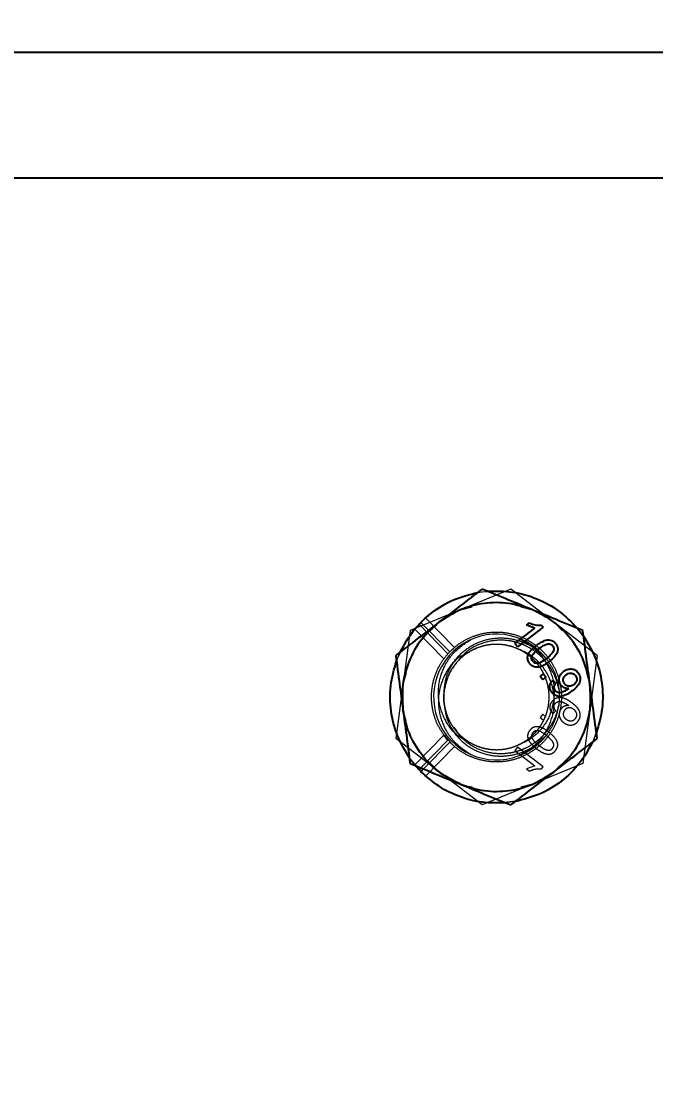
# Model space of a CAD drawing. Header units: millimetres. Extents: x 1293 to 41893, y 1011 to 26911.
# Drawn here: x 12071.7 to 12139, y 6496.1 to 6607.8 of the extents above; entities that cross this region are included whole.
import ezdxf

# ---------------------------------------------------------------- set-up
doc = ezdxf.new("R2010")
doc.units = ezdxf.units.MM
doc.header["$LTSCALE"] = 50
doc.linetypes.add('HIDDEN', pattern=[1.905, 1.27, -0.635])
doc.layers.add('CAPA_1', color=7, linetype='Continuous')
doc.layers.add('MAQUINAS', color=11, linetype='Continuous')
doc.styles.add('SLDTEXTSTYLE0', font='TXT', dxfattribs={"width": 0.75})
doc.dimstyles.new('SLDDIMSTYLE0', dxfattribs={"dimtxt": 100, "dimasz": 100, "dimexe": 0, "dimexo": 0.0625, "dimgap": 25, "dimtad": 2, "dimdec": 0, "dimlfac": 1.5, "dimrnd": 1e-09, "dimzin": 12, "dimdsep": 46, "dimtxsty": 'SLDTEXTSTYLE0', "dimsah": 1, "dimcen": 0.09, "dimadec": 0, "dimazin": 3, "dimtfac": 1, "dimtdec": 0, "dimtofl": 0, "dimtmove": 0, "dimatfit": 3, "dimfxl": 1, "dimfrac": 2, "dimtolj": 1, "dimtzin": 12, "dimarcsym": 0})

# ---------------------------------------------------------------- blocks, each defined once
blk = doc.blocks.new('_D_5')
at = {"layer": 'CAPA_1', "transparency": 16777216}
for p, q in [((11574.4, 7831.18), (17588.06, 7831.18)), ((17538.06, 7831.18), (17538.06, 4708.49)), ((16485.16, 4708.49), (17588.06, 4708.49))]:
    blk.add_line(p, q, dxfattribs=at)
for points in [[(17538.06, 7831.18), (17522.68, 7731.18), (17553.45, 7731.18)], [(17538.06, 4708.49), (17553.45, 4808.49), (17522.68, 4808.49)]]:
    blk.add_solid(points, dxfattribs=at)
at = {"layer": 'CAPA_1', "transparency": 16777216, "insert": (17409.15, 6122.06), "char_height": 100, "attachment_point": 1, "rotation": 90, "style": 'SLDTEXTSTYLE0'}
blk.add_mtext('4684', dxfattribs=at)
blk = doc.blocks.new('_D_15')
at = {"layer": 'CAPA_1', "transparency": 16777216}
for p, q in [((6530.12, 8742.38), (6530.12, 9415.65)), ((16745.16, 6492), (16745.16, 9415.65)), ((6530.12, 9365.65), (16745.16, 9365.65))]:
    blk.add_line(p, q, dxfattribs=at)
for points in [[(6530.12, 9365.65), (6630.12, 9350.26), (6630.12, 9381.03)], [(16745.16, 9365.65), (16645.16, 9381.03), (16645.16, 9350.26)]]:
    blk.add_solid(points, dxfattribs=at)
at = {"layer": 'CAPA_1', "transparency": 16777216, "insert": (11452.92, 9494.55), "char_height": 100, "attachment_point": 1, "style": 'SLDTEXTSTYLE0'}
blk.add_mtext('15323', dxfattribs=at)

msp = doc.modelspace()

# ---------------------------------------------------------------- linework, layer by layer
at = {"layer": 'MAQUINAS', "linetype": 'Continuous', "lineweight": 25}
for p, q in [((12177.0601733, 6604.5102403), (11890.3934895, 6604.5102403)), ((12177.0601733, 6591.1769069), (11730.6958163, 6591.1769069)), ((12124.0137937, 6541.8359953), (12126.1283487, 6543.4636933)), ((12126.995178, 6543.5769087), (12124.2815897, 6541.4880993)), ((12125.2462354, 6543.7819405), (12125.566952, 6544.028815)), ((12126.1283487, 6543.4636933), (12125.2462354, 6543.7819405)), ((12126.8227843, 6543.8008667), (12126.995178, 6543.5769087)), ((12124.2815897, 6541.4880993), (12124.0137937, 6541.8359953)), ((12126.6917544, 6538.3570359), (12127.0396503, 6538.624832)), ((12126.9595505, 6538.00914), (12126.6917544, 6538.3570359)), ((12127.3074464, 6538.276936), (12126.9595505, 6538.00914)), ((12127.0396503, 6538.624832), (12127.3074464, 6538.276936)), ((12128.0490264, 6537.961319), (12128.3516121, 6537.6402027)), ((12129.6611045, 6537.0388996), (12129.7261669, 6537.091579)), ((12113.8618155, 6528.4632985), (12113.4132438, 6528.9697264)), ((12113.8618155, 6528.4632985), (12114.0550973, 6528.6612963)), ((12114.0576472, 6528.260317), (12114.3359889, 6528.5454501))]:
    msp.add_line(p, q, dxfattribs=at)
at = {"layer": 'MAQUINAS', "linetype": 'HIDDEN', "lineweight": 18}
for p, q in [((12123.5848455, 6547.6228082), (12112.9100596, 6543.2202773)), ((12119.5555086, 6547.0998635), (12120.2911571, 6547.2850493)), ((12120.0559846, 6547.2537224), (12121.0948456, 6547.3921073)), ((12120.5128073, 6547.314575), (12121.6355771, 6547.3740415)), ((12132.7349421, 6540.5794379), (12123.5848455, 6547.6228082)), ((12118.2474525, 6545.4215427), (12119.494105, 6545.7535401)), ((12124.6262073, 6545.7535401), (12125.8862248, 6545.4138537)), ((12114.0576472, 6544.0934968), (12114.5463845, 6544.5587791)), ((12114.5463845, 6544.5587791), (12114.9402145, 6544.8483422)), ((12117.6034915, 6541.4270801), (12114.5463845, 6544.5587791)), ((12113.4132438, 6543.3840875), (12116.4923837, 6540.229818)), ((12113.5466405, 6543.4828181), (12113.8618155, 6543.8905154)), ((12113.8618155, 6543.8905154), (12116.9189225, 6540.7588164)), ((12117.1109984, 6540.9656453), (12114.0576472, 6544.0934968)), ((12115.8912281, 6544.0265731), (12115.0495741, 6543.187489)), ((12128.1598938, 6544.101123), (12129.0707382, 6543.187489)), ((12130.4736344, 6543.6157442), (12131.4074953, 6542.400596)), ((12130.650874, 6543.4509781), (12131.2901493, 6542.6204906)), ((12112.9100596, 6543.2202773), (12111.3853702, 6531.774376)), ((12111.6108455, 6540.3326349), (12112.1435609, 6541.3960519)), ((12117.6034915, 6541.4270801), (12117.1109984, 6540.9656453)), ((12117.7159743, 6541.5053336), (12117.6034915, 6541.4270801)), ((12120.0525356, 6541.3876672), (12119.798368, 6541.2563105)), ((12126.2785382, 6541.3170203), (12126.1266479, 6541.4597177)), ((12111.356713, 6539.5061077), (12111.5351753, 6540.1491578)), ((12111.4652668, 6539.9796512), (12111.8648524, 6540.9485237)), ((12132.7349421, 6540.5794379), (12131.2102528, 6529.1335366)), ((12112.483523, 6538.7429581), (12112.1477149, 6537.4973266)), ((12112.483523, 6533.6108558), (12112.1476913, 6534.8719062)), ((12126.9595505, 6534.3446739), (12126.6917544, 6533.996778)), ((12127.3074464, 6534.0768778), (12126.9595505, 6534.3446739)), ((12128.0490264, 6534.3924949), (12128.3516121, 6534.7136112)), ((12128.5054862, 6534.6015685), (12128.6696365, 6535.3104701)), ((12129.6611045, 6535.3149143), (12129.7261669, 6535.2622349)), ((12131.9725974, 6534.8564872), (12131.6367893, 6533.6108558)), ((12126.6917544, 6533.996778), (12127.0396503, 6533.7289819)), ((12113.4132438, 6528.9697264), (12116.4923837, 6532.1239959)), ((12116.46932, 6532.1630695), (12117.2139635, 6531.3004024)), ((12116.9189225, 6531.5949975), (12116.4923837, 6532.1239959)), ((12117.5406818, 6532.961592), (12117.8579768, 6532.5190953)), ((12132.6550455, 6532.3741627), (12132.2554599, 6531.4052902)), ((12132.775231, 6532.8984468), (12132.4239264, 6531.8137698)), ((12120.5354668, 6524.7310057), (12111.3853702, 6531.774376)), ((12114.0550973, 6528.6612963), (12116.9189225, 6531.5949975)), ((12117.1109984, 6531.3881686), (12114.3359889, 6528.5454501)), ((12125.8818148, 6530.7534227), (12126.3274836, 6531.0717542)), ((12127.0782989, 6531.7881501), (12126.1266479, 6530.8940962)), ((12132.3407338, 6531.6120533), (12131.9827316, 6530.9673646)), ((12117.6034915, 6530.9267338), (12114.5463845, 6527.7950348)), ((12124.2815897, 6530.8657145), (12124.0137937, 6530.5178186)), ((12124.0137937, 6530.5178186), (12126.1283487, 6528.8901206)), ((12126.995178, 6528.7769052), (12124.2815897, 6530.8657145)), ((12114.1175213, 6528.2117789), (12112.8098303, 6529.7714247)), ((12113.4132438, 6528.9697264), (12112.830163, 6529.7333233)), ((12115.9604185, 6528.2526908), (12115.0495741, 6529.1663249)), ((12131.2102528, 6529.1335366), (12120.5354668, 6524.7310057)), ((12126.1283487, 6528.8901206), (12125.2462354, 6528.5718734)), ((12126.8227843, 6528.5529472), (12126.995178, 6528.7769052)), ((12125.2462354, 6528.5718734), (12125.566952, 6528.3249989)), ((12125.8728598, 6526.9322711), (12124.6262073, 6526.6002738)), ((12124.1281802, 6525.1197214), (12122.5861383, 6524.9721302)), ((12124.0643277, 6525.1000915), (12123.0254667, 6524.9617065))]:
    msp.add_line(p, q, dxfattribs=at)
msp.add_arc((12122.0601562, 6536.1769069), 6.6666667, 37.587605897, 307.587605897, dxfattribs=at)
at = {"layer": 'MAQUINAS', "linetype": 'Continuous', "lineweight": 25}
for points in [[(12111.8648524, 6540.9485237), (12112.3001784, 6541.7334687), (12113.1708305, 6543.3033588), (12115.136774, 6545.171126), (12117.4453826, 6546.5937343), (12119.185784, 6547.0337264), (12120.0559846, 6547.2537224)], [(12121.0948456, 6547.3921073), (12121.9922909, 6547.4075765), (12123.7871816, 6547.4385147), (12126.3876873, 6546.6698413), (12128.7740065, 6545.3818317), (12130.0252515, 6544.094596), (12130.650874, 6543.4509781)], [(12125.8728598, 6545.4215427), (12125.0404265, 6545.6934749), (12123.37556, 6546.2373392), (12120.7264435, 6546.1891388), (12118.1570846, 6545.5421948), (12116.6926406, 6544.5814803), (12115.9604185, 6544.101123)], [(12131.9725974, 6537.4973266), (12131.7918809, 6538.354201), (12131.430448, 6540.0679499), (12130.064147, 6542.3380519), (12128.2191976, 6544.23971), (12126.6549724, 6545.0275985), (12125.8728598, 6545.4215427)], [(12115.9604185, 6544.101123), (12115.3087017, 6543.5161808), (12114.0052682, 6542.3462963), (12112.7224527, 6540.0279938), (12111.9980432, 6537.4793918), (12112.0978243, 6535.7307888), (12112.1477149, 6534.8564872)], [(12131.2901493, 6542.6204906), (12131.7522687, 6541.8510147), (12132.6765073, 6540.3120629), (12133.3110695, 6537.6756223), (12133.38878, 6534.9650044), (12132.8996237, 6533.2377766), (12132.6550455, 6532.3741627)], [(12112.830163, 6529.7333233), (12112.3680436, 6530.5027992), (12111.443805, 6532.041751), (12110.8092428, 6534.6781916), (12110.7315323, 6537.3888095), (12111.2206886, 6539.1160373), (12111.4652668, 6539.9796512)], [(12128.1598938, 6528.2526908), (12128.8116106, 6528.8376331), (12130.1150441, 6530.0075176), (12131.3978596, 6532.32582), (12132.1222691, 6534.8744221), (12132.022488, 6536.6230251), (12131.9725974, 6537.4973266)], [(12118.2474525, 6526.9322711), (12117.4653399, 6527.3262154), (12115.9011147, 6528.1141039), (12114.0561653, 6530.015762), (12112.6898643, 6532.285864), (12112.3284314, 6533.9996128), (12112.1477149, 6534.8564872)], [(12132.2554599, 6531.4052902), (12131.8201339, 6530.6203452), (12130.9494818, 6529.0504551), (12128.9835383, 6527.1826879), (12126.6749297, 6525.7600796), (12124.9345283, 6525.3200875), (12124.0643277, 6525.1000915)], [(12123.0254667, 6524.9617065), (12122.2012925, 6524.9428551), (12120.5529442, 6524.9051521), (12118.1469945, 6525.5383283), (12115.9042062, 6526.6150857), (12114.6731669, 6527.7119066), (12114.0576472, 6528.260317)], [(12118.2474525, 6526.9322711), (12119.0798858, 6526.660339), (12120.7447523, 6526.1164747), (12123.3938688, 6526.1646751), (12125.9632277, 6526.811619), (12127.4276718, 6527.7723336), (12128.1598938, 6528.2526908)]]:
    msp.add_open_spline(points, degree=3, dxfattribs=at)
for points, knots in [([(12120.5354668, 6547.6228082), (12119.7358052, 6547.0072613), (12118.2348568, 6545.8518926), (12116.6846978, 6544.6586437), (12115.9604185, 6544.101123)], [0, 0, 0, 0, 0.5327709195, 1, 1, 1, 1]), ([(12125.8728598, 6545.4215427), (12125.0278931, 6545.7700267), (12123.2194297, 6546.5158792), (12121.4683769, 6547.2380543), (12120.5354668, 6547.6228082)], [0, 0, 0, 0, 0.4672290805, 1, 1, 1, 1]), ([(12131.2102528, 6543.2202773), (12130.2773427, 6543.6050311), (12128.5262898, 6544.3272062), (12126.7178265, 6545.0730587), (12125.8728598, 6545.4215427)], [0, 0, 0, 0, 0.5327709195, 1, 1, 1, 1]), ([(12115.9604185, 6544.101123), (12115.2361392, 6543.5436024), (12113.6859803, 6542.3503535), (12112.1850319, 6541.1949847), (12111.3853702, 6540.5794379)], [0, 0, 0, 0, 0.46722908045, 1, 1, 1, 1]), ([(12125.566952, 6544.028815), (12125.7678316, 6543.9422677), (12126.1688965, 6543.7694725), (12126.6050735, 6543.790414), (12126.8227843, 6543.8008667)], [0, 0, 0, 0, 0.50086573232, 1, 1, 1, 1]), ([(12126.2893921, 6541.6485375), (12126.446057, 6541.7625139), (12126.7590004, 6541.9901856), (12127.2103581, 6542.1966551), (12127.5978773, 6542.2485662), (12127.8880509, 6542.1992668), (12128.1431118, 6542.0574458), (12128.2704341, 6541.9108164), (12128.3341584, 6541.837429)], [0, 0, 0, 0, 0.2504817087, 0.50034559577, 0.63170490568, 0.75022113881, 0.87498669951, 1, 1, 1, 1]), ([(12131.9725974, 6537.4973266), (12131.8519101, 6538.4033312), (12131.5936056, 6540.3424327), (12131.3435011, 6542.2199765), (12131.2102528, 6543.2202773)], [0, 0, 0, 0, 0.4672290805, 1, 1, 1, 1]), ([(12125.3806951, 6540.5292055), (12125.4253006, 6540.6431323), (12125.5145767, 6540.8711521), (12125.8198774, 6541.2583351), (12126.1015943, 6541.4924632), (12126.2893921, 6541.6485375)], [0, 0, 0, 0, 0.249753552, 0.499871473, 1, 1, 1, 1]), ([(12125.8988868, 6539.9628565), (12125.8619161, 6540.0226013), (12125.7879543, 6540.1421239), (12125.7807206, 6540.3565989), (12125.8285565, 6540.5617749), (12126.064701, 6540.9114773), (12126.3389312, 6541.1281622), (12126.5582753, 6541.3014784)], [0, 0, 0, 0, 0.1246963828, 0.2494616582, 0.3744323466, 0.4996371137, 1, 1, 1, 1]), ([(12126.5582753, 6541.3014784), (12126.7110145, 6541.4126885), (12126.94011, 6541.5794939), (12127.275791, 6541.7603706), (12127.4615971, 6541.7988445), (12127.5543777, 6541.8180562)], [0, 0, 0, 0, 0.5003723119, 0.7505151407, 1, 1, 1, 1]), ([(12128.018123, 6541.6002177), (12128.0556325, 6541.5406584), (12128.1306497, 6541.4215426), (12128.1419219, 6541.2062647), (12128.0903355, 6541.0013955), (12127.858034, 6540.648679), (12127.5822551, 6540.431505), (12127.3616636, 6540.2577906)], [0, 0, 0, 0, 0.1247447425, 0.2494837578, 0.3744708184, 0.4996480989, 1, 1, 1, 1]), ([(12127.5543777, 6541.8180562), (12127.5988745, 6541.8164463), (12127.6878395, 6541.8132276), (12127.8158538, 6541.7718283), (12127.9308984, 6541.701425), (12127.9890446, 6541.6339575), (12128.018123, 6541.6002177)], [0, 0, 0, 0, 0.2501584562, 0.5001555724, 0.7500324303, 1, 1, 1, 1]), ([(12128.3341584, 6541.837429), (12128.3883662, 6541.7567672), (12128.4967372, 6541.5955097), (12128.5705471, 6541.3088636), (12128.5468336, 6541.0141647), (12128.2993032, 6540.4824365), (12127.9263797, 6540.1637353), (12127.6283725, 6539.9090578)], [0, 0, 0, 0, 0.125373348, 0.2506437386, 0.375697515, 0.5011131747, 1, 1, 1, 1]), ([(12111.3853702, 6540.5794379), (12111.5186186, 6539.5791371), (12111.7687231, 6537.7015933), (12112.0270275, 6535.7624918), (12112.1477149, 6534.8564872)], [0, 0, 0, 0, 0.5327709195, 1, 1, 1, 1]), ([(12125.5857805, 6539.7218401), (12125.5067986, 6539.8438028), (12125.3881746, 6540.0269805), (12125.3567586, 6540.2795923), (12125.3606066, 6540.4232119), (12125.373999, 6540.4938747), (12125.3806951, 6540.5292055)], [0, 0, 0, 0, 0.4987953461, 0.7491482596, 0.8745764119, 1, 1, 1, 1]), ([(12127.3616636, 6540.2577906), (12127.1380194, 6540.0898913), (12126.8584191, 6539.8799833), (12126.4598785, 6539.7426537), (12126.2492449, 6539.7473587), (12126.0443667, 6539.810751), (12125.9473662, 6539.9121693), (12125.8988868, 6539.9628565)], [0, 0, 0, 0, 0.5004095025, 0.6256126137, 0.7505796735, 0.875343692, 1, 1, 1, 1]), ([(12127.6283725, 6539.9090578), (12127.4719048, 6539.7950803), (12127.1593471, 6539.5674001), (12126.7119692, 6539.3640692), (12126.3257733, 6539.3102948), (12126.0347712, 6539.3567122), (12125.7763449, 6539.5017297), (12125.6493421, 6539.6484236), (12125.5857805, 6539.7218401)], [0, 0, 0, 0, 0.2504758129, 0.5003473544, 0.6257683408, 0.7501761831, 0.8749696966, 1, 1, 1, 1]), ([(12128.8934808, 6537.4400821), (12128.8546228, 6537.496743), (12128.7769331, 6537.6100264), (12128.7118457, 6537.8064107), (12128.6905838, 6538.0118933), (12128.7145406, 6538.216928), (12128.7787905, 6538.4141052), (12128.9146428, 6538.6547869), (12129.0705308, 6538.7917568), (12129.1741085, 6538.8827647)], [0, 0, 0, 0, 0.1250740585, 0.2500636243, 0.3732612247, 0.5001992382, 0.6242961009, 0.7503685137, 1, 1, 1, 1]), ([(12129.1741085, 6538.8827647), (12129.2953062, 6538.9635006), (12129.4779031, 6539.0851377), (12129.7618646, 6539.1524718), (12129.9807797, 6539.1586482), (12130.1942389, 6539.1195424), (12130.4656377, 6539.0105365), (12130.615114, 6538.8510362), (12130.7150328, 6538.7444167)], [0, 0, 0, 0, 0.2498688585, 0.3764535287, 0.5003476657, 0.6272386366, 0.7508240847, 1, 1, 1, 1]), ([(12127.9302514, 6536.6761198), (12127.8642686, 6536.7764766), (12127.7650491, 6536.9273849), (12127.7143654, 6537.1628949), (12127.7140201, 6537.4014878), (12127.8093249, 6537.6943131), (12127.9690419, 6537.8722234), (12128.0490264, 6537.961319)], [0, 0, 0, 0, 0.2498594906, 0.375718391, 0.500481002, 0.7498462328, 1, 1, 1, 1]), ([(12129.2881813, 6537.575099), (12129.2386372, 6537.6507777), (12129.1644065, 6537.7641652), (12129.1316856, 6537.9424987), (12129.1377781, 6538.0772984), (12129.1729503, 6538.208127), (12129.254756, 6538.3696515), (12129.3561046, 6538.4603788), (12129.4234226, 6538.5206421)], [0, 0, 0, 0, 0.24952054608, 0.37385078373, 0.49988878406, 0.62409559321, 0.75031544223, 1, 1, 1, 1]), ([(12129.4234226, 6538.5206421), (12129.5031726, 6538.5739978), (12129.6624624, 6538.6805687), (12129.9077736, 6538.7180132), (12130.0966841, 6538.6918906), (12130.2776361, 6538.6238009), (12130.3764324, 6538.5199987), (12130.4429328, 6538.4501287)], [0, 0, 0, 0, 0.2502503989, 0.4998417518, 0.6295762977, 0.7506653539, 1, 1, 1, 1]), ([(12130.7150328, 6538.7444167), (12130.7674507, 6538.6654813), (12130.8722706, 6538.5076343), (12130.9417258, 6538.2287519), (12130.9429775, 6537.9436709), (12130.8393013, 6537.5772177), (12130.5520624, 6537.1888917), (12130.2588868, 6536.9528217), (12130.1119214, 6536.8344826)], [0, 0, 0, 0, 0.1250635897, 0.2500895576, 0.3751100052, 0.5001693996, 0.7494409524, 1, 1, 1, 1]), ([(12130.4429328, 6538.4501287), (12130.4919106, 6538.3719861), (12130.5651046, 6538.2552074), (12130.5847888, 6538.0714325), (12130.5673924, 6537.9353892), (12130.5215055, 6537.804918), (12130.4269441, 6537.6471879), (12130.3223776, 6537.5569761), (12130.252903, 6537.497039)], [0, 0, 0, 0, 0.2490168506, 0.3721383925, 0.4993654558, 0.6235619335, 0.7498926933, 1, 1, 1, 1]), ([(12130.1119214, 6536.8344826), (12129.9455622, 6536.7131442), (12129.6134091, 6536.4708797), (12129.1292847, 6536.2635778), (12128.7150281, 6536.2302963), (12128.4099386, 6536.2949343), (12128.1351146, 6536.4433582), (12127.9985583, 6536.5985109), (12127.9302514, 6536.6761198)], [0, 0, 0, 0, 0.2504849429, 0.5001185141, 0.6278991852, 0.7500923696, 0.8749936752, 1, 1, 1, 1]), ([(12128.3516121, 6537.6402027), (12128.3025084, 6537.5818399), (12128.213827, 6537.4764364), (12128.1476144, 6537.3138052), (12128.1393291, 6537.1827233), (12128.1584557, 6537.0805284), (12128.1969857, 6536.9835163), (12128.2371067, 6536.9273028), (12128.257166, 6536.8991979)], [0, 0, 0, 0, 0.2764767993, 0.4993179598, 0.6237184282, 0.7494961879, 0.8747561628, 1, 1, 1, 1]), ([(12128.257166, 6536.8991979), (12128.3013761, 6536.8499506), (12128.3897594, 6536.751497), (12128.5705693, 6536.6629115), (12128.768965, 6536.6322192), (12129.1581364, 6536.719301), (12129.4376499, 6536.8969109), (12129.6611045, 6537.0388996)], [0, 0, 0, 0, 0.1252073258, 0.2503100191, 0.3753386279, 0.5006201474, 1, 1, 1, 1]), ([(12129.7261669, 6537.091579), (12129.6476675, 6537.0885179), (12129.4901756, 6537.0823766), (12129.2618849, 6537.1505329), (12129.0508574, 6537.2628683), (12128.9458614, 6537.381099), (12128.8934808, 6537.4400821)], [0, 0, 0, 0, 0.2489431768, 0.4994502947, 0.7502849385, 1, 1, 1, 1]), ([(12130.252903, 6537.497039), (12130.1771523, 6537.4458975), (12130.0625391, 6537.3685188), (12129.8856986, 6537.3201143), (12129.747981, 6537.3135439), (12129.6141495, 6537.3373017), (12129.4440657, 6537.4072088), (12129.350659, 6537.5078094), (12129.2881813, 6537.575099)], [0, 0, 0, 0, 0.2499764907, 0.3782221671, 0.5003423322, 0.6274524307, 0.7508110927, 1, 1, 1, 1]), ([(12132.7349421, 6531.774376), (12132.6016937, 6532.7746767), (12132.3515892, 6534.6522206), (12132.0932848, 6536.591322), (12131.9725974, 6537.4973266)], [0, 0, 0, 0, 0.5327709195, 1, 1, 1, 1]), ([(12112.1477149, 6534.8564872), (12112.2684022, 6533.9504826), (12112.5267067, 6532.0113812), (12112.7768112, 6530.1338374), (12112.9100596, 6529.1335366)], [0, 0, 0, 0, 0.4672290805, 1, 1, 1, 1]), ([(12128.1598938, 6528.2526908), (12128.8841731, 6528.8102115), (12130.434332, 6530.0034604), (12131.9352804, 6531.1588291), (12132.7349421, 6531.774376)], [0, 0, 0, 0, 0.4672290805, 1, 1, 1, 1]), ([(12112.9100596, 6529.1335366), (12113.8429696, 6528.7487827), (12115.5940225, 6528.0266076), (12117.4024858, 6527.2807551), (12118.2474525, 6526.9322711)], [0, 0, 0, 0, 0.5327709195, 1, 1, 1, 1]), ([(12123.5848455, 6524.7310057), (12124.3845071, 6525.3465525), (12125.8854555, 6526.5019213), (12127.4356145, 6527.6951702), (12128.1598938, 6528.2526908)], [0, 0, 0, 0, 0.5327709195, 1, 1, 1, 1]), ([(12118.2474525, 6526.9322711), (12119.0924192, 6526.5837872), (12120.9008826, 6525.8379346), (12122.6519354, 6525.1157596), (12123.5848455, 6524.7310057)], [0, 0, 0, 0, 0.4672290805, 1, 1, 1, 1])]:
    msp.add_open_spline(points, degree=3, knots=knots, dxfattribs=at)
at = {"layer": 'MAQUINAS', "linetype": 'HIDDEN', "lineweight": 18}
for points in [[(12116.4923837, 6532.1239959), (12116.2528289, 6532.4947189), (12115.7737193, 6533.2361651), (12115.3408668, 6534.4962947), (12115.140224, 6535.8074858), (12115.1977878, 6537.1351161), (12115.5064527, 6538.4267696), (12116.0562141, 6539.6359583), (12116.8265129, 6540.7179901), (12117.7891406, 6541.6331758), (12118.9087001, 6542.3478687), (12120.1440603, 6542.8358124), (12121.4498265, 6543.0790763), (12122.7780193, 6543.0687222), (12124.0798343, 6542.8051303), (12125.3074368, 6542.2979863), (12126.415719, 6541.5659251), (12127.3639574, 6540.635846), (12128.1173091, 6539.5419245), (12128.6480925, 6538.3243564), (12128.9368042, 6537.027881), (12128.9728354, 6535.7001367), (12128.7548623, 6534.3899112), (12128.2908943, 6533.1453485), (12127.5979794, 6532.0121791), (12126.70158, 6531.0320426), (12125.6346281, 6530.240948), (12124.4363513, 6529.6679859), (12123.1506946, 6529.3341271), (12121.8252176, 6529.2519472), (12120.5074359, 6529.4233158), (12119.2502069, 6529.8462283), (12118.0831721, 6530.4891262), (12117.4350563, 6531.0884878), (12117.1109984, 6531.3881686)], [(12127.3429669, 6540.2433987), (12127.5902713, 6539.8815399), (12128.08488, 6539.1578222), (12128.5349127, 6537.915659), (12128.7676961, 6536.6151551), (12128.70218, 6535.7410197), (12128.6694219, 6535.303952)], [(12117.635171, 6532.7707259), (12117.4280232, 6533.0738264), (12117.0137276, 6533.6800274), (12116.6367699, 6534.7204897), (12116.4417849, 6535.8098198), (12116.4966626, 6536.5420144), (12116.5241014, 6536.9081117)]]:
    msp.add_open_spline(points, degree=3, dxfattribs=at)
for points, knots in [([(12119.024746, 6531.4973198), (12118.722743, 6531.6340973), (12117.7684319, 6532.0663061), (12116.652319, 6533.5092402), (12115.8771167, 6535.5032311), (12115.8705883, 6537.6576214), (12116.504103, 6539.4869645), (12117.6355466, 6541.1254414), (12118.7009186, 6541.8368134), (12119.3392819, 6542.2630624)], [0, 0, 0, 0, 0.0746481452, 0.2358835335, 0.3950290843, 0.5552569225, 0.7124808473, 0.8277205942, 1, 1, 1, 1]), ([(12116.5241014, 6536.9081117), (12116.5671563, 6537.2997984), (12116.6522093, 6538.0735573), (12117.1639627, 6539.3899002), (12118.1072975, 6540.7060144), (12119.5679338, 6541.790807), (12121.2351741, 6542.389157), (12123.0012399, 6542.5068803), (12124.7294612, 6542.1199957), (12126.2313846, 6541.3485733), (12126.9967726, 6540.5875973), (12127.3429669, 6540.2433987)], [0, 0, 0, 0, 0.0816770766, 0.1613492894, 0.2910353615, 0.4131480043, 0.5342211749, 0.6547649167, 0.7763458983, 0.8988385446, 1, 1, 1, 1]), ([(12128.6694219, 6537.0498619), (12128.5925961, 6537.3612003), (12128.4389328, 6537.9839248), (12128.0748757, 6538.779903), (12127.6523433, 6539.4803773), (12127.1608332, 6540.1154786), (12126.3752882, 6540.8876145), (12125.5572671, 6541.4211779), (12124.832903, 6541.7447017), (12124.4297352, 6541.8949522), (12123.9879504, 6542.025087), (12123.131661, 6542.2033682), (12121.838081, 6542.240701), (12120.203565, 6541.8079418), (12118.8927027, 6541.0839208), (12118.3288195, 6540.3863267), (12118.1242361, 6540.1332312)], [0, 0, 0, 0, 0.0701338687, 0.1402784667, 0.1906837468, 0.2491929963, 0.3156928506, 0.4313576406, 0.4603993113, 0.4894664319, 0.5255595893, 0.5611771988, 0.6810276078, 0.8044971406, 0.92906925, 1, 1, 1, 1]), ([(12124.4569709, 6542.3978171), (12125.1480773, 6541.9835545), (12126.3367902, 6541.2710169), (12127.5804258, 6539.5254745), (12128.1854941, 6537.8507629), (12128.1696965, 6536.6863022), (12128.1639953, 6536.2660609)], [0, 0, 0, 0, 0.3146952275, 0.5412802635, 0.8344529943, 1, 1, 1, 1]), ([(12117.635171, 6532.7707259), (12117.5445161, 6532.894701), (12117.3098674, 6533.215595), (12116.9563583, 6533.8587088), (12116.6646345, 6534.6471676), (12116.5006213, 6535.4865111), (12116.4612302, 6536.219001), (12116.548004, 6537.4152664), (12116.9371767, 6538.5651195), (12117.6037055, 6539.5667953), (12118.0835171, 6540.1206447), (12118.7082717, 6540.6728903), (12119.5449217, 6541.2029594), (12120.412233, 6541.5373605), (12121.1548839, 6541.696293), (12121.7677004, 6541.765632), (12122.3081693, 6541.7648792), (12122.9133467, 6541.7045687), (12123.5053085, 6541.5873445), (12124.1993342, 6541.3523446), (12124.9038393, 6541.0056028), (12125.5516935, 6540.5600091), (12126.0885366, 6540.0624138), (12126.4883331, 6539.5941513), (12126.8395333, 6539.0883074), (12127.1860939, 6538.4432628), (12127.4357105, 6537.7488952), (12127.577988, 6537.0914335), (12127.6476775, 6536.4883144), (12127.6485606, 6535.9405518), (12127.5957579, 6535.3950832), (12127.5084786, 6534.9125231), (12127.3583624, 6534.384732), (12127.1572122, 6533.8741309), (12126.8264206, 6533.2282758), (12126.2934208, 6532.4801296), (12125.5141838, 6531.746721), (12124.5811464, 6531.1537831), (12123.7226973, 6530.8212225), (12122.9769236, 6530.6594508), (12122.3528928, 6530.5869932), (12121.8143398, 6530.5891099), (12121.4511684, 6530.6252112), (12121.16773, 6530.6613296), (12120.7969077, 6530.7283212), (12120.2691706, 6530.8783082), (12119.7585955, 6531.0792803), (12119.2744382, 6531.3272143), (12118.8392246, 6531.6059465), (12118.4708241, 6531.8925053), (12118.0592786, 6532.2622946), (12117.8045508, 6532.5676693), (12117.635167, 6532.7707312)], [0, 0, 0, 0, 0.0131398728, 0.034010883, 0.0625960395, 0.0847286869, 0.1069973135, 0.1251539249, 0.1873174714, 0.2075880531, 0.228012985, 0.249852921, 0.2787586952, 0.3123410977, 0.3287720612, 0.3436734901, 0.3650660361, 0.3748775797, 0.3957169321, 0.4165568957, 0.4374261348, 0.4627507462, 0.4835698345, 0.4999120676, 0.515365633, 0.5362044591, 0.5624225949, 0.578218587, 0.5937055712, 0.614317844, 0.6249582475, 0.6405918847, 0.6562253341, 0.6718585966, 0.6874916732, 0.718258921, 0.7499669027, 0.7784848212, 0.812430941, 0.8281001098, 0.8437250374, 0.8661306306, 0.8740265064, 0.8749594271, 0.8905899606, 0.9062208619, 0.9218521349, 0.9374837837, 0.9527136339, 0.9660209702, 0.9774053089, 1, 1, 1, 1]), ([(12117.635167, 6532.7707312), (12117.7993002, 6532.57449), (12118.2093684, 6532.0842039), (12118.8067994, 6531.6168407), (12119.3535885, 6531.2873906), (12119.7381787, 6531.0908899), (12120.2269624, 6530.8917498), (12120.5960074, 6530.7841378), (12120.7984392, 6530.7371796), (12120.7987641, 6530.7371043), (12120.799247, 6530.7369923), (12120.8001217, 6530.7367896), (12120.8017235, 6530.7364188), (12120.8047101, 6530.7357285), (12120.8104466, 6530.7344068), (12120.8219769, 6530.7317664), (12120.8466746, 6530.7261817), (12120.9039105, 6530.7135943), (12121.080355, 6530.6773595), (12121.681863, 6530.5812466), (12122.3641515, 6530.5783787), (12123.026391, 6530.6735507), (12123.4065355, 6530.7517939), (12123.8323833, 6530.8742415), (12124.2086569, 6531.0183282), (12124.4370565, 6531.1231004), (12124.665811, 6531.2351828), (12124.9565326, 6531.394618), (12125.355896, 6531.6605646), (12125.7310082, 6531.9597847), (12126.0606924, 6532.2726234), (12126.3817852, 6532.6295657), (12126.7102741, 6533.0647019), (12126.9629871, 6533.4897425), (12127.1029018, 6533.7766367), (12127.2086359, 6534.008212), (12127.3323433, 6534.315891), (12127.4725338, 6534.7749503), (12127.572842, 6535.2443793), (12127.6359516, 6535.7480836), (12127.651714, 6536.251053), (12127.6234451, 6536.7159739), (12127.569266, 6537.1137965), (12127.5110011, 6537.3990438), (12127.4685154, 6537.5677737), (12127.4123256, 6537.7787834), (12127.314132, 6538.0886386), (12127.1407503, 6538.5073961), (12126.9587786, 6538.8664324), (12126.7789171, 6539.1687971), (12126.489955, 6539.5957284), (12126.0306766, 6540.1387949), (12125.3645002, 6540.7059415), (12124.7044937, 6541.1116845), (12124.089289, 6541.3915473), (12123.5035042, 6541.5833331), (12122.912742, 6541.7059428), (12122.3117935, 6541.7660718), (12121.2746989, 6541.7587078), (12119.7953234, 6541.4040818), (12118.1776327, 6540.3348485), (12116.965975, 6538.7855162), (12116.6713928, 6537.533914), (12116.5241014, 6536.9081117)], [0, 0, 0, 0, 0.0250183183, 0.0625054018, 0.0734573955, 0.0875362505, 0.1047409338, 0.1250701815, 0.1250803606, 0.1250883982, 0.1251028378, 0.1251288997, 0.125176322, 0.1252638208, 0.1254290484, 0.1257527325, 0.1264220491, 0.1279084201, 0.1314910674, 0.1440579712, 0.1875385458, 0.1974735904, 0.2095664027, 0.2255093057, 0.2408045482, 0.2489692422, 0.2501056216, 0.2657484548, 0.28139119, 0.2970338276, 0.3126763676, 0.3258384148, 0.3440073867, 0.3659743417, 0.3741241392, 0.3752533993, 0.3909020104, 0.4065504225, 0.4221986368, 0.4378466544, 0.4561989385, 0.4713844277, 0.4834019761, 0.4954853116, 0.4998684348, 0.5004379051, 0.5168674203, 0.5316457456, 0.5447725786, 0.5562476506, 0.566070727, 0.5952358141, 0.6255591058, 0.6513478245, 0.6708426753, 0.6916214945, 0.7115649499, 0.7298045647, 0.7506541573, 0.8129902501, 0.8753265879, 0.937663171, 1, 1, 1, 1]), ([(12124.4569709, 6529.9559968), (12125.1471815, 6530.3702328), (12126.3343535, 6531.0827246), (12127.5878712, 6532.8285606), (12128.1723784, 6534.5538148), (12128.2317325, 6536.4860901), (12127.7247485, 6538.3882355), (12126.6106255, 6539.9038542), (12125.3982569, 6540.8304285), (12124.6922352, 6541.1266696), (12124.3392155, 6541.2747939)], [0, 0, 0, 0, 0.1658148828, 0.2852039547, 0.4396784994, 0.5380553635, 0.6848651292, 0.841009299, 0.920502639, 1, 1, 1, 1]), ([(12119.1913033, 6540.9425728), (12118.8306302, 6540.781803), (12117.8152411, 6540.3291941), (12116.6501145, 6538.8478624), (12115.8777093, 6536.8496987), (12115.8704309, 6534.6964272), (12116.504132, 6532.8668062), (12117.6355365, 6531.2283874), (12118.7009149, 6530.5170061), (12119.3392819, 6530.0907515)], [0, 0, 0, 0, 0.0875807933, 0.246562768, 0.4034841126, 0.5614726185, 0.7164991935, 0.8301283583, 1, 1, 1, 1]), ([(12131.6367893, 6538.7429581), (12131.8029636, 6538.3245245), (12131.9818959, 6537.8739659), (12131.9767975, 6537.3994653), (12131.9764339, 6537.3656331)], [0, 0, 0, 0, 0.9286993414, 1, 1, 1, 1]), ([(12116.5241014, 6535.4457022), (12116.5671567, 6535.0540139), (12116.6522104, 6534.2802533), (12117.1639649, 6532.9639095), (12118.1073005, 6531.6477967), (12119.5679366, 6530.5630054), (12121.2351766, 6529.9646565), (12123.0012418, 6529.8469338), (12124.7294624, 6530.2338186), (12126.2313851, 6531.005241), (12126.9967728, 6531.7662167), (12127.3429669, 6532.1104152)], [0, 0, 0, 0, 0.0816774133, 0.1613496529, 0.2910356164, 0.4131482169, 0.5342213428, 0.6547650426, 0.7763459837, 0.8988385874, 1, 1, 1, 1]), ([(12128.1639953, 6536.087753), (12128.03187, 6535.3946128), (12127.7579757, 6533.957741), (12126.6058322, 6532.4503145), (12125.3991118, 6531.5233221), (12124.6925202, 6531.2271232), (12124.3392155, 6531.07902)], [0, 0, 0, 0, 0.3159019834, 0.6548613522, 0.8274263116, 1, 1, 1, 1]), ([(12127.9302514, 6535.677694), (12127.8642719, 6535.5773368), (12127.7649944, 6535.426332), (12127.7143393, 6535.1908033), (12127.7140641, 6534.9522163), (12127.8093224, 6534.6595004), (12127.969041, 6534.4815903), (12128.0490264, 6534.3924949)], [0, 0, 0, 0, 0.2498591948, 0.3759561592, 0.5004815934, 0.749846529, 1, 1, 1, 1]), ([(12130.1119214, 6535.5193312), (12129.9455619, 6535.6406695), (12129.6134082, 6535.8829335), (12129.129179, 6536.0902847), (12128.7149038, 6536.1235113), (12128.4098359, 6536.0588231), (12128.1351143, 6535.9104558), (12127.9985582, 6535.755303), (12127.9302514, 6535.677694)], [0, 0, 0, 0, 0.2504849259, 0.5001184801, 0.6280398822, 0.7500923866, 0.8749936837, 1, 1, 1, 1]), ([(12128.3516121, 6534.7136112), (12128.3024553, 6534.7720049), (12128.2137637, 6534.8773624), (12128.147431, 6535.0402857), (12128.1396279, 6535.1709913), (12128.1632574, 6535.3082721), (12128.2196469, 6535.3961475), (12128.257166, 6535.454616)], [0, 0, 0, 0, 0.2770742738, 0.4999140274, 0.6248342849, 0.7503808481, 1, 1, 1, 1]), ([(12128.257166, 6535.454616), (12128.3013761, 6535.5038633), (12128.3897594, 6535.6023169), (12128.5705693, 6535.6909024), (12128.768965, 6535.7215946), (12129.1581364, 6535.6345129), (12129.4376499, 6535.456903), (12129.6611045, 6535.3149143)], [0, 0, 0, 0, 0.1252073258, 0.2503100191, 0.3753386279, 0.5006201474, 1, 1, 1, 1]), ([(12130.7150328, 6533.6093972), (12130.7674507, 6533.6883325), (12130.8722706, 6533.8461795), (12130.9417258, 6534.125062), (12130.9429775, 6534.4101429), (12130.8393013, 6534.7765962), (12130.5520624, 6535.1649222), (12130.2588868, 6535.4009922), (12130.1119214, 6535.5193312)], [0, 0, 0, 0, 0.1250635897, 0.25008955759, 0.37511000523, 0.50016939956, 0.74944095238, 1, 1, 1, 1]), ([(12128.6694219, 6535.303952), (12128.5925961, 6534.9926136), (12128.4389328, 6534.3698893), (12128.0748759, 6533.5739113), (12127.6523437, 6532.8734372), (12127.1608338, 6532.2383361), (12126.3752896, 6531.4662005), (12125.5572678, 6530.9326359), (12124.8329056, 6530.6091137), (12124.4297342, 6530.4588591), (12123.9879686, 6530.3287438), (12123.1315541, 6530.1503285), (12121.8396897, 6530.1148115), (12120.1975807, 6530.5395234), (12118.6942806, 6531.4157593), (12117.9883186, 6532.3189278), (12117.6351706, 6532.7707256)], [0, 0, 0, 0, 0.066555888, 0.1331219579, 0.1809557325, 0.2364800384, 0.299587293, 0.409351273, 0.4369113407, 0.46449556, 0.4987473137, 0.5325477793, 0.6462837887, 0.7634543423, 0.8816712236, 1, 1, 1, 1]), ([(12126.1266479, 6530.8940962), (12126.3602093, 6531.0878094), (12126.6610438, 6531.3373182), (12126.9591134, 6531.6539641), (12127.1435559, 6531.8602221), (12127.3556764, 6532.1192681), (12127.6093541, 6532.473438), (12127.9910116, 6533.0896149), (12128.4253671, 6534.0187041), (12128.5880705, 6534.8755368), (12128.6694219, 6535.303952)], [0, 0, 0, 0, 0.1741680576, 0.2243339503, 0.2498477307, 0.3332575432, 0.4166697768, 0.5000844782, 0.7500429764, 1, 1, 1, 1]), ([(12128.8934808, 6534.9137318), (12128.8733133, 6534.8859958), (12128.8329767, 6534.8305217), (12128.7673649, 6534.7099762), (12128.7113663, 6534.54761), (12128.6907047, 6534.341709), (12128.7145598, 6534.1366779), (12128.7788489, 6533.939589), (12128.9147282, 6533.6989508), (12129.0705287, 6533.5620584), (12129.1741085, 6533.4710492)], [0, 0, 0, 0, 0.0626107389, 0.1252263593, 0.2501941382, 0.3735862588, 0.5002863049, 0.6245798583, 0.750412027, 1, 1, 1, 1]), ([(12129.7261669, 6535.2622349), (12129.6474764, 6535.2652925), (12129.4891812, 6535.2714432), (12129.2606483, 6535.2027067), (12129.050015, 6535.0901566), (12128.9456055, 6534.9724799), (12128.8934808, 6534.9137318)], [0, 0, 0, 0, 0.2495404591, 0.5019797071, 0.7513717736, 1, 1, 1, 1]), ([(12129.2881813, 6534.7787148), (12129.238637, 6534.7030362), (12129.16447, 6534.5897464), (12129.131693, 6534.4114358), (12129.1377451, 6534.2767366), (12129.1729016, 6534.1457904), (12129.2546786, 6533.9842384), (12129.3561066, 6533.8934359), (12129.4234226, 6533.8331718)], [0, 0, 0, 0, 0.24952030926, 0.37352842551, 0.49988836722, 0.62378986299, 0.75031567921, 1, 1, 1, 1]), ([(12129.2881813, 6534.7787148), (12129.2386372, 6534.7030362), (12129.1644065, 6534.5896487), (12129.1316856, 6534.4113152), (12129.1377781, 6534.2765155), (12129.1729503, 6534.1456869), (12129.254756, 6533.9841624), (12129.3561046, 6533.8934351), (12129.4234226, 6533.8331718)], [0, 0, 0, 0, 0.2495205461, 0.3738507837, 0.4998887841, 0.6240955932, 0.7503154422, 1, 1, 1, 1]), ([(12130.252903, 6534.8567749), (12130.1771522, 6534.9079175), (12130.062632, 6534.9852349), (12129.8858127, 6535.0336755), (12129.7482163, 6535.0402847), (12129.6142755, 6535.0165491), (12129.4441537, 6534.9466963), (12129.3506595, 6534.8460036), (12129.2881813, 6534.7787148)], [0, 0, 0, 0, 0.2499766017, 0.3779151287, 0.5003420213, 0.627106401, 0.7508109821, 1, 1, 1, 1]), ([(12130.4429328, 6533.9036852), (12130.4919135, 6533.9818275), (12130.565054, 6534.0985133), (12130.58478, 6534.2822687), (12130.5674462, 6534.4182031), (12130.5215594, 6534.5487812), (12130.4270371, 6534.7065459), (12130.3223775, 6534.7968379), (12130.252903, 6534.8567749)], [0, 0, 0, 0, 0.249017166, 0.3718446562, 0.4993648037, 0.6232259432, 0.7498923764, 1, 1, 1, 1]), ([(12129.1741085, 6533.4710492), (12129.2953064, 6533.3903148), (12129.4780008, 6533.2686151), (12129.7619833, 6533.2013206), (12129.9810208, 6533.1951844), (12130.1943663, 6533.2343082), (12130.4657279, 6533.3433694), (12130.6151147, 6533.5027767), (12130.7150328, 6533.6093972)], [0, 0, 0, 0, 0.2498687718, 0.3766540303, 0.5003478215, 0.6274593765, 0.7508241712, 1, 1, 1, 1]), ([(12129.4234226, 6533.8331718), (12129.5031724, 6533.7798156), (12129.6624619, 6533.6732438), (12129.9076633, 6533.6358222), (12130.096574, 6533.6618903), (12130.277557, 6533.7299368), (12130.3764315, 6533.833817), (12130.4429328, 6533.9036852)], [0, 0, 0, 0, 0.25025022803, 0.49984141065, 0.62928839714, 0.75066552405, 1, 1, 1, 1]), ([(12125.5857805, 6532.6319738), (12125.5067986, 6532.5100111), (12125.3881746, 6532.3268333), (12125.3567586, 6532.0742215), (12125.3606066, 6531.930602), (12125.373999, 6531.8599392), (12125.3806951, 6531.8246084)], [0, 0, 0, 0, 0.4987953461, 0.7491482596, 0.8745764119, 1, 1, 1, 1]), ([(12125.5857805, 6532.6319738), (12125.5074775, 6532.5100761), (12125.3898731, 6532.3269959), (12125.3491999, 6532.0378398), (12125.3701965, 6531.895687), (12125.3806951, 6531.8246084)], [0, 0, 0, 0, 0.49903631309, 0.7495101716, 1, 1, 1, 1]), ([(12127.6283725, 6532.444756), (12127.4719046, 6532.558746), (12127.1593463, 6532.7864508), (12126.7116639, 6532.9897675), (12126.3254147, 6533.0437399), (12126.0344946, 6532.9968841), (12125.7763427, 6532.8520986), (12125.6493414, 6532.7053951), (12125.5857805, 6532.6319738)], [0, 0, 0, 0, 0.25047150777, 0.5003387545, 0.62618806135, 0.75018047702, 0.87497184564, 1, 1, 1, 1]), ([(12127.6283725, 6532.444756), (12127.4719048, 6532.5587336), (12127.1593471, 6532.7864138), (12126.7119692, 6532.9897446), (12126.3257733, 6533.0435191), (12126.0347712, 6532.9971017), (12125.7763449, 6532.8520841), (12125.6493421, 6532.7053903), (12125.5857805, 6532.6319738)], [0, 0, 0, 0, 0.2504758129, 0.5003473544, 0.6257683408, 0.7501761831, 0.8749696966, 1, 1, 1, 1]), ([(12125.8988868, 6532.3909574), (12125.8619161, 6532.3312126), (12125.7879543, 6532.21169), (12125.7807206, 6531.997215), (12125.8285565, 6531.7920389), (12126.064701, 6531.4423366), (12126.3389312, 6531.2256517), (12126.5582753, 6531.0523354)], [0, 0, 0, 0, 0.1246963828, 0.2494616582, 0.3744323466, 0.4996371137, 1, 1, 1, 1]), ([(12127.3616636, 6532.0960233), (12127.1380194, 6532.2639226), (12126.8584191, 6532.4738306), (12126.4598785, 6532.6111602), (12126.2492449, 6532.6064552), (12126.0443667, 6532.5430629), (12125.9473662, 6532.4416446), (12125.8988868, 6532.3909574)], [0, 0, 0, 0, 0.5004095025, 0.6256126137, 0.7505796735, 0.875343692, 1, 1, 1, 1]), ([(12128.018123, 6530.7535962), (12128.0556325, 6530.8131555), (12128.1306497, 6530.9322712), (12128.1419219, 6531.1475492), (12128.0903355, 6531.3524184), (12127.858034, 6531.7051349), (12127.5822551, 6531.9223089), (12127.3616636, 6532.0960233)], [0, 0, 0, 0, 0.1247447425, 0.2494837578, 0.3744708184, 0.4996480989, 1, 1, 1, 1]), ([(12128.3341584, 6530.5163849), (12128.3883662, 6530.5970467), (12128.4967372, 6530.7583042), (12128.5705471, 6531.0449502), (12128.5468336, 6531.3396492), (12128.2993032, 6531.8713774), (12127.9263797, 6532.1900785), (12127.6283725, 6532.444756)], [0, 0, 0, 0, 0.125373348, 0.2506437386, 0.375697515, 0.5011131747, 1, 1, 1, 1]), ([(12125.3806951, 6531.8246084), (12125.4253006, 6531.7106816), (12125.5145767, 6531.4826618), (12125.8198774, 6531.0954788), (12126.1015943, 6530.8613506), (12126.2893921, 6530.7052764)], [0, 0, 0, 0, 0.249753552, 0.499871473, 1, 1, 1, 1]), ([(12126.5582753, 6531.0523354), (12126.7110145, 6530.9411254), (12126.94011, 6530.77432), (12127.275791, 6530.5934433), (12127.4615971, 6530.5549694), (12127.5543777, 6530.5357577)], [0, 0, 0, 0, 0.5003723119, 0.7505151407, 1, 1, 1, 1]), ([(12126.2893921, 6530.7052764), (12126.4460574, 6530.5912998), (12126.7590016, 6530.3636278), (12127.21047, 6530.1571074), (12127.5980132, 6530.1052393), (12127.8881615, 6530.1546112), (12128.143112, 6530.2963675), (12128.2704342, 6530.4429973), (12128.3341584, 6530.5163849)], [0, 0, 0, 0, 0.25048154931, 0.50034527738, 0.63186646806, 0.75022129776, 0.87498677906, 1, 1, 1, 1]), ([(12127.5543777, 6530.5357577), (12127.5988496, 6530.5373873), (12127.6877647, 6530.5406453), (12127.8161524, 6530.5817496), (12127.9108706, 6530.6413712), (12127.9761147, 6530.7018534), (12128.00412, 6530.7363482), (12128.018123, 6530.7535962)], [0, 0, 0, 0, 0.2500549443, 0.4999486155, 0.749722078, 0.8748570557, 1, 1, 1, 1]), ([(12129.0707382, 6529.1663249), (12128.7914513, 6528.813197), (12128.4907222, 6528.4329577), (12128.0772434, 6528.2001229), (12128.0477621, 6528.1835216)], [0, 0, 0, 0, 0.9286993414, 1, 1, 1, 1]), ([(12125.566952, 6528.3249989), (12125.7678316, 6528.4115461), (12126.1688965, 6528.5843414), (12126.6050735, 6528.5633998), (12126.8227843, 6528.5529472)], [0, 0, 0, 0, 0.5008657323, 1, 1, 1, 1]), ([(12119.494105, 6526.6002738), (12119.0486438, 6526.6655794), (12118.5689824, 6526.7358987), (12118.1606021, 6526.9775644), (12118.1314844, 6526.9947954)], [0, 0, 0, 0, 0.9286993414, 1, 1, 1, 1])]:
    msp.add_open_spline(points, degree=3, knots=knots, dxfattribs=at)

# ---------------------------------------------------------------- dimensions: what is measured, and where the dimension line sits
at = {"layer": 'CAPA_1'}
dim = msp.add_linear_dim(base=(16745.1618891, 9365.6463094), p1=(6530.1246702, 8678.8772747), p2=(16745.1618891, 6428.5014528), dimstyle='SLDDIMSTYLE0', dxfattribs=at)
dim.commit()
dim.dimension.update_dxf_attribs({"geometry": '_D_15', "text_midpoint": (11637.6432797, 9365.6463094), "dimtype": 160})
dim = msp.add_linear_dim(base=(17538.0605071, 4708.4929069), p1=(11510.8968592, 7831.1769069), p2=(16421.6646746, 4708.4929069), angle=90, dimstyle='SLDDIMSTYLE0', dxfattribs=at)
dim.commit()
dim.dimension.update_dxf_attribs({"geometry": '_D_5', "text_midpoint": (17538.0605071, 6269.8349069), "dimtype": 160})

doc.saveas('drawing.dxf')
